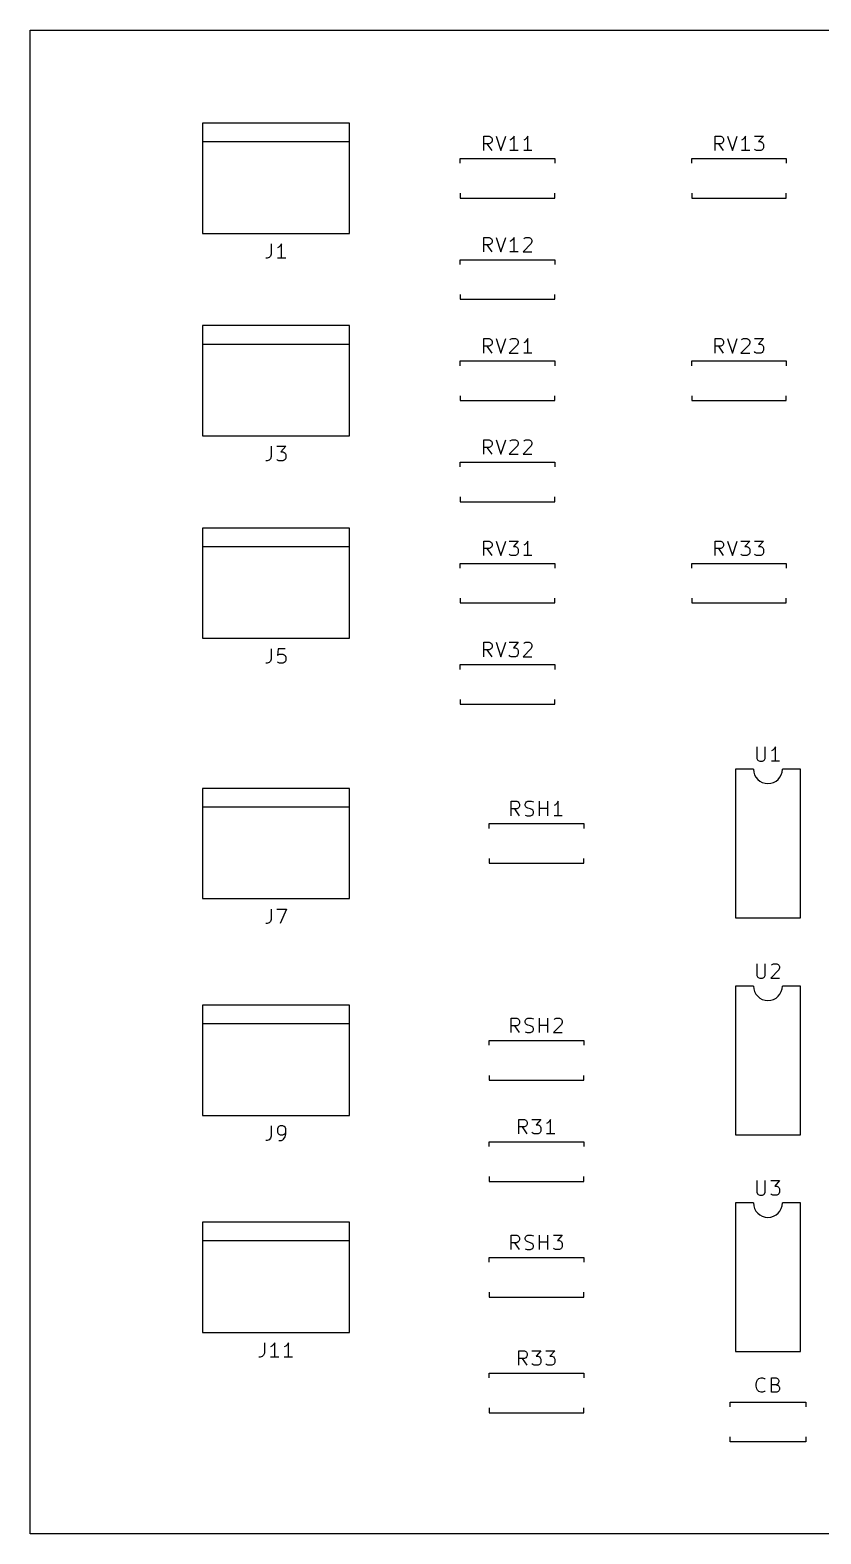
# Model space of a CAD drawing. Extents: x 20 to 124, y -124 to -20.
# Drawn here: x 20 to 74.7, y -124 to -20 of the extents above; entities that cross this region are included whole.
import ezdxf

# ---------------------------------------------------------------- set-up
doc = ezdxf.new("R2010")
doc.units = 0
doc.layers.add('LYELLOW', color=51, linetype='CONTINUOUS')
doc.layers.add('WHITE', color=7, linetype='CONTINUOUS')

msp = doc.modelspace()

# ---------------------------------------------------------------- linework, layer by layer
at = {"layer": 'LYELLOW', "linetype": 'CONTINUOUS'}
for p, q in [((31.92, -26.44), (31.92, -34.06)), ((42.08, -26.44), (31.92, -26.44)), ((42.08, -34.06), (42.08, -26.44)), ((31.92, -27.71), (42.08, -27.71)), ((51.357143, -28.334819), (51.357143, -27.334819)), ((51.357143, -27.334819), (51.738095, -27.334819)), ((51.738095, -27.858628), (51.357143, -27.858628)), ((51.928571, -28.334819), (51.595238, -27.858628)), ((51.738095, -27.334819), (51.833333, -27.382438)), ((51.833333, -27.811009), (51.738095, -27.858628)), ((51.833333, -27.382438), (51.880952, -27.430057)), ((51.880952, -27.76339), (51.833333, -27.811009)), ((51.880952, -27.430057), (51.928571, -27.525295)), ((51.928571, -27.668152), (51.880952, -27.76339)), ((51.928571, -27.525295), (51.928571, -27.668152)), ((52.214286, -27.334819), (52.547619, -28.334819)), ((52.547619, -28.334819), (52.880952, -27.334819)), ((53.261905, -27.572914), (53.166667, -27.620533)), ((53.357143, -27.477676), (53.261905, -27.572914)), ((53.452381, -27.334819), (53.357143, -27.477676)), ((53.452381, -28.334819), (53.452381, -27.334819)), ((54.214286, -27.572914), (54.119048, -27.620533)), ((54.309524, -27.477676), (54.214286, -27.572914)), ((54.404762, -27.334819), (54.309524, -27.477676)), ((54.404762, -28.334819), (54.404762, -27.334819)), ((67.357143, -28.334819), (67.357143, -27.334819)), ((67.357143, -27.334819), (67.738095, -27.334819)), ((67.738095, -27.858628), (67.357143, -27.858628)), ((67.928571, -28.334819), (67.595238, -27.858628)), ((67.738095, -27.334819), (67.833333, -27.382438)), ((67.833333, -27.811009), (67.738095, -27.858628)), ((67.833333, -27.382438), (67.880952, -27.430057)), ((67.880952, -27.76339), (67.833333, -27.811009)), ((67.880952, -27.430057), (67.928571, -27.525295)), ((67.928571, -27.668152), (67.880952, -27.76339)), ((67.928571, -27.525295), (67.928571, -27.668152)), ((68.214286, -27.334819), (68.547619, -28.334819)), ((68.547619, -28.334819), (68.880952, -27.334819)), ((69.261905, -27.572914), (69.166667, -27.620533)), ((69.357143, -27.477676), (69.261905, -27.572914)), ((69.452381, -27.334819), (69.357143, -27.477676)), ((69.452381, -28.334819), (69.452381, -27.334819)), ((70.071429, -27.334819), (70.690476, -27.334819)), ((70.690476, -27.334819), (70.357143, -27.715771)), ((70.357143, -27.715771), (70.5, -27.715771)), ((70.5, -27.715771), (70.595238, -27.76339)), ((70.595238, -27.76339), (70.642857, -27.811009)), ((70.642857, -27.811009), (70.690476, -27.906247)), ((70.690476, -27.906247), (70.690476, -28.144342)), ((49.73, -28.88), (56.27, -28.88)), ((49.73, -29.21), (49.73, -28.88)), ((53.738095, -28.334819), (53.166667, -28.334819)), ((54.690476, -28.334819), (54.119048, -28.334819)), ((56.27, -28.88), (56.27, -29.21)), ((65.73, -28.88), (72.27, -28.88)), ((65.73, -29.21), (65.73, -28.88)), ((69.738095, -28.334819), (69.166667, -28.334819)), ((70.119048, -28.2872), (70.071429, -28.23958)), ((70.214286, -28.334819), (70.119048, -28.2872)), ((70.5, -28.334819), (70.214286, -28.334819)), ((70.595238, -28.2872), (70.5, -28.334819)), ((70.642857, -28.23958), (70.595238, -28.2872)), ((70.690476, -28.144342), (70.642857, -28.23958)), ((72.27, -28.88), (72.27, -29.21)), ((49.73, -31.29), (49.73, -31.62)), ((49.73, -31.62), (56.27, -31.62)), ((56.27, -31.62), (56.27, -31.29)), ((65.73, -31.29), (65.73, -31.62)), ((65.73, -31.62), (72.27, -31.62)), ((72.27, -31.62), (72.27, -31.29)), ((31.92, -34.06), (42.08, -34.06)), ((36.666666, -34.784819), (36.666666, -35.499104)), ((37.190476, -35.022914), (37.095238, -35.070533)), ((37.285714, -34.927676), (37.190476, -35.022914)), ((37.380952, -34.784819), (37.285714, -34.927676)), ((37.380952, -35.784819), (37.380952, -34.784819)), ((51.357143, -35.334819), (51.357143, -34.334819)), ((51.357143, -34.334819), (51.738095, -34.334819)), ((51.738095, -34.858628), (51.357143, -34.858628)), ((51.928571, -35.334819), (51.595238, -34.858628)), ((51.738095, -34.334819), (51.833333, -34.382438)), ((51.833333, -34.811009), (51.738095, -34.858628)), ((51.833333, -34.382438), (51.880952, -34.430057)), ((51.880952, -34.76339), (51.833333, -34.811009)), ((51.880952, -34.430057), (51.928571, -34.525295)), ((51.928571, -34.668152), (51.880952, -34.76339)), ((51.928571, -34.525295), (51.928571, -34.668152)), ((52.214286, -34.334819), (52.547619, -35.334819)), ((52.547619, -35.334819), (52.880952, -34.334819)), ((53.261905, -34.572914), (53.166667, -34.620533)), ((53.738095, -35.334819), (53.166667, -35.334819)), ((53.357143, -34.477676), (53.261905, -34.572914)), ((53.452381, -34.334819), (53.357143, -34.477676)), ((53.452381, -35.334819), (53.452381, -34.334819)), ((54.642857, -34.76339), (54.071429, -35.334819)), ((54.071429, -35.334819), (54.690476, -35.334819)), ((54.119048, -34.430057), (54.166667, -34.382438)), ((54.166667, -34.382438), (54.261905, -34.334819)), ((54.261905, -34.334819), (54.5, -34.334819)), ((54.5, -34.334819), (54.595238, -34.382438)), ((54.595238, -34.382438), (54.642857, -34.430057)), ((54.642857, -34.430057), (54.690476, -34.525295)), ((54.690476, -34.620533), (54.642857, -34.76339)), ((54.690476, -34.525295), (54.690476, -34.620533)), ((36.380952, -35.784819), (36.285714, -35.784819)), ((36.523809, -35.7372), (36.380952, -35.784819)), ((36.619047, -35.641961), (36.523809, -35.7372)), ((36.666666, -35.499104), (36.619047, -35.641961)), ((37.666666, -35.784819), (37.095238, -35.784819)), ((49.73, -35.88), (56.27, -35.88)), ((49.73, -36.21), (49.73, -35.88)), ((56.27, -35.88), (56.27, -36.21)), ((49.73, -38.29), (49.73, -38.62)), ((56.27, -38.62), (56.27, -38.29)), ((49.73, -38.62), (56.27, -38.62)), ((31.92, -40.44), (31.92, -48.06)), ((42.08, -40.44), (31.92, -40.44)), ((42.08, -48.06), (42.08, -40.44)), ((51.357143, -42.334819), (51.357143, -41.334819)), ((51.357143, -41.334819), (51.738095, -41.334819)), ((51.738095, -41.334819), (51.833333, -41.382438)), ((51.833333, -41.382438), (51.880952, -41.430057)), ((51.880952, -41.430057), (51.928571, -41.525295)), ((51.928571, -41.525295), (51.928571, -41.668152)), ((52.214286, -41.334819), (52.547619, -42.334819)), ((52.547619, -42.334819), (52.880952, -41.334819)), ((53.166667, -41.430057), (53.214286, -41.382438)), ((53.214286, -41.382438), (53.309524, -41.334819)), ((53.309524, -41.334819), (53.547619, -41.334819)), ((53.547619, -41.334819), (53.642857, -41.382438)), ((53.642857, -41.382438), (53.690476, -41.430057)), ((53.690476, -41.430057), (53.738095, -41.525295)), ((53.738095, -41.525295), (53.738095, -41.620533)), ((54.214286, -41.572914), (54.119048, -41.620533)), ((54.309524, -41.477676), (54.214286, -41.572914)), ((54.404762, -41.334819), (54.309524, -41.477676)), ((54.404762, -42.334819), (54.404762, -41.334819)), ((67.357143, -42.334819), (67.357143, -41.334819)), ((67.357143, -41.334819), (67.738095, -41.334819)), ((67.738095, -41.334819), (67.833333, -41.382438)), ((67.833333, -41.382438), (67.880952, -41.430057)), ((67.880952, -41.430057), (67.928571, -41.525295)), ((67.928571, -41.525295), (67.928571, -41.668152)), ((68.214286, -41.334819), (68.547619, -42.334819)), ((68.547619, -42.334819), (68.880952, -41.334819)), ((69.166667, -41.430057), (69.214286, -41.382438)), ((69.214286, -41.382438), (69.309524, -41.334819)), ((69.309524, -41.334819), (69.547619, -41.334819)), ((69.547619, -41.334819), (69.642857, -41.382438)), ((69.642857, -41.382438), (69.690476, -41.430057)), ((69.690476, -41.430057), (69.738095, -41.525295)), ((69.738095, -41.525295), (69.738095, -41.620533)), ((70.071429, -41.334819), (70.690476, -41.334819)), ((70.690476, -41.334819), (70.357143, -41.715771)), ((31.92, -41.71), (42.08, -41.71)), ((51.738095, -41.858628), (51.357143, -41.858628)), ((51.928571, -42.334819), (51.595238, -41.858628)), ((51.833333, -41.811009), (51.738095, -41.858628)), ((51.880952, -41.76339), (51.833333, -41.811009)), ((51.928571, -41.668152), (51.880952, -41.76339)), ((53.690476, -41.76339), (53.119048, -42.334819)), ((53.119048, -42.334819), (53.738095, -42.334819)), ((53.738095, -41.620533), (53.690476, -41.76339)), ((54.690476, -42.334819), (54.119048, -42.334819)), ((67.738095, -41.858628), (67.357143, -41.858628)), ((67.928571, -42.334819), (67.595238, -41.858628)), ((67.833333, -41.811009), (67.738095, -41.858628)), ((67.880952, -41.76339), (67.833333, -41.811009)), ((67.928571, -41.668152), (67.880952, -41.76339)), ((69.690476, -41.76339), (69.119048, -42.334819)), ((69.119048, -42.334819), (69.738095, -42.334819)), ((69.738095, -41.620533), (69.690476, -41.76339)), ((70.119048, -42.2872), (70.071429, -42.23958)), ((70.214286, -42.334819), (70.119048, -42.2872)), ((70.5, -42.334819), (70.214286, -42.334819)), ((70.357143, -41.715771), (70.5, -41.715771)), ((70.5, -41.715771), (70.595238, -41.76339)), ((70.595238, -42.2872), (70.5, -42.334819)), ((70.595238, -41.76339), (70.642857, -41.811009)), ((70.642857, -42.23958), (70.595238, -42.2872)), ((70.642857, -41.811009), (70.690476, -41.906247)), ((70.690476, -42.144342), (70.642857, -42.23958)), ((70.690476, -41.906247), (70.690476, -42.144342)), ((49.73, -42.88), (56.27, -42.88)), ((49.73, -43.21), (49.73, -42.88)), ((56.27, -42.88), (56.27, -43.21)), ((65.73, -42.88), (72.27, -42.88)), ((65.73, -43.21), (65.73, -42.88)), ((72.27, -42.88), (72.27, -43.21)), ((49.73, -45.29), (49.73, -45.62)), ((49.73, -45.62), (56.27, -45.62)), ((56.27, -45.62), (56.27, -45.29)), ((65.73, -45.29), (65.73, -45.62)), ((65.73, -45.62), (72.27, -45.62)), ((72.27, -45.62), (72.27, -45.29)), ((31.92, -48.06), (42.08, -48.06)), ((36.666666, -48.784819), (36.666666, -49.499104)), ((37.047619, -48.784819), (37.666666, -48.784819)), ((37.666666, -48.784819), (37.333333, -49.165771)), ((51.357143, -49.334819), (51.357143, -48.334819)), ((51.357143, -48.334819), (51.738095, -48.334819)), ((51.738095, -48.858628), (51.357143, -48.858628)), ((51.928571, -49.334819), (51.595238, -48.858628)), ((51.738095, -48.334819), (51.833333, -48.382438)), ((51.833333, -48.811009), (51.738095, -48.858628)), ((51.833333, -48.382438), (51.880952, -48.430057)), ((51.880952, -48.76339), (51.833333, -48.811009)), ((51.880952, -48.430057), (51.928571, -48.525295)), ((51.928571, -48.668152), (51.880952, -48.76339)), ((51.928571, -48.525295), (51.928571, -48.668152)), ((52.214286, -48.334819), (52.547619, -49.334819)), ((52.547619, -49.334819), (52.880952, -48.334819)), ((53.690476, -48.76339), (53.119048, -49.334819)), ((53.166667, -48.430057), (53.214286, -48.382438)), ((53.214286, -48.382438), (53.309524, -48.334819)), ((53.309524, -48.334819), (53.547619, -48.334819)), ((53.547619, -48.334819), (53.642857, -48.382438)), ((53.642857, -48.382438), (53.690476, -48.430057)), ((53.690476, -48.430057), (53.738095, -48.525295)), ((53.738095, -48.620533), (53.690476, -48.76339)), ((53.738095, -48.525295), (53.738095, -48.620533)), ((54.642857, -48.76339), (54.071429, -49.334819)), ((54.119048, -48.430057), (54.166667, -48.382438)), ((54.166667, -48.382438), (54.261905, -48.334819)), ((54.261905, -48.334819), (54.5, -48.334819)), ((54.5, -48.334819), (54.595238, -48.382438)), ((54.595238, -48.382438), (54.642857, -48.430057)), ((54.642857, -48.430057), (54.690476, -48.525295)), ((54.690476, -48.620533), (54.642857, -48.76339)), ((54.690476, -48.525295), (54.690476, -48.620533)), ((36.380952, -49.784819), (36.285714, -49.784819)), ((36.523809, -49.7372), (36.380952, -49.784819)), ((36.619047, -49.641961), (36.523809, -49.7372)), ((36.666666, -49.499104), (36.619047, -49.641961)), ((37.095238, -49.7372), (37.047619, -49.68958)), ((37.190476, -49.784819), (37.095238, -49.7372)), ((37.47619, -49.784819), (37.190476, -49.784819)), ((37.333333, -49.165771), (37.47619, -49.165771)), ((37.47619, -49.165771), (37.571428, -49.21339)), ((37.571428, -49.7372), (37.47619, -49.784819)), ((37.571428, -49.21339), (37.619047, -49.261009)), ((37.619047, -49.68958), (37.571428, -49.7372)), ((37.619047, -49.261009), (37.666666, -49.356247)), ((37.666666, -49.594342), (37.619047, -49.68958)), ((37.666666, -49.356247), (37.666666, -49.594342)), ((49.73, -49.88), (56.27, -49.88)), ((49.73, -50.21), (49.73, -49.88)), ((53.119048, -49.334819), (53.738095, -49.334819)), ((54.071429, -49.334819), (54.690476, -49.334819)), ((56.27, -49.88), (56.27, -50.21)), ((49.73, -52.29), (49.73, -52.62)), ((49.73, -52.62), (56.27, -52.62)), ((56.27, -52.62), (56.27, -52.29)), ((31.92, -54.44), (31.92, -62.06)), ((42.08, -54.44), (31.92, -54.44)), ((42.08, -62.06), (42.08, -54.44)), ((31.92, -55.71), (42.08, -55.71)), ((51.357143, -56.334819), (51.357143, -55.334819)), ((51.357143, -55.334819), (51.738095, -55.334819)), ((51.738095, -55.858628), (51.357143, -55.858628)), ((51.928571, -56.334819), (51.595238, -55.858628)), ((51.738095, -55.334819), (51.833333, -55.382438)), ((51.833333, -55.811009), (51.738095, -55.858628)), ((51.833333, -55.382438), (51.880952, -55.430057)), ((51.880952, -55.76339), (51.833333, -55.811009)), ((51.880952, -55.430057), (51.928571, -55.525295)), ((51.928571, -55.668152), (51.880952, -55.76339)), ((51.928571, -55.525295), (51.928571, -55.668152)), ((52.214286, -55.334819), (52.547619, -56.334819)), ((52.547619, -56.334819), (52.880952, -55.334819)), ((53.119048, -55.334819), (53.738095, -55.334819)), ((53.738095, -55.334819), (53.404762, -55.715771)), ((53.404762, -55.715771), (53.547619, -55.715771)), ((53.547619, -55.715771), (53.642857, -55.76339)), ((53.642857, -55.76339), (53.690476, -55.811009)), ((53.690476, -55.811009), (53.738095, -55.906247)), ((53.738095, -56.144342), (53.690476, -56.23958)), ((53.738095, -55.906247), (53.738095, -56.144342)), ((54.214286, -55.572914), (54.119048, -55.620533)), ((54.309524, -55.477676), (54.214286, -55.572914)), ((54.404762, -55.334819), (54.309524, -55.477676)), ((54.404762, -56.334819), (54.404762, -55.334819)), ((67.357143, -56.334819), (67.357143, -55.334819)), ((67.357143, -55.334819), (67.738095, -55.334819)), ((67.738095, -55.858628), (67.357143, -55.858628)), ((67.928571, -56.334819), (67.595238, -55.858628)), ((67.738095, -55.334819), (67.833333, -55.382438)), ((67.833333, -55.811009), (67.738095, -55.858628)), ((67.833333, -55.382438), (67.880952, -55.430057)), ((67.880952, -55.76339), (67.833333, -55.811009)), ((67.880952, -55.430057), (67.928571, -55.525295)), ((67.928571, -55.668152), (67.880952, -55.76339)), ((67.928571, -55.525295), (67.928571, -55.668152)), ((68.214286, -55.334819), (68.547619, -56.334819)), ((68.547619, -56.334819), (68.880952, -55.334819)), ((69.119048, -55.334819), (69.738095, -55.334819)), ((69.738095, -55.334819), (69.404762, -55.715771)), ((69.404762, -55.715771), (69.547619, -55.715771)), ((69.547619, -55.715771), (69.642857, -55.76339)), ((69.642857, -55.76339), (69.690476, -55.811009)), ((69.690476, -55.811009), (69.738095, -55.906247)), ((69.738095, -56.144342), (69.690476, -56.23958)), ((69.738095, -55.906247), (69.738095, -56.144342)), ((70.071429, -55.334819), (70.690476, -55.334819)), ((70.690476, -55.334819), (70.357143, -55.715771)), ((70.357143, -55.715771), (70.5, -55.715771)), ((70.5, -55.715771), (70.595238, -55.76339)), ((70.595238, -55.76339), (70.642857, -55.811009)), ((70.642857, -55.811009), (70.690476, -55.906247)), ((70.690476, -56.144342), (70.642857, -56.23958)), ((70.690476, -55.906247), (70.690476, -56.144342)), ((49.73, -56.88), (56.27, -56.88)), ((49.73, -57.21), (49.73, -56.88)), ((53.166667, -56.2872), (53.119048, -56.23958)), ((53.261905, -56.334819), (53.166667, -56.2872)), ((53.547619, -56.334819), (53.261905, -56.334819)), ((53.642857, -56.2872), (53.547619, -56.334819)), ((53.690476, -56.23958), (53.642857, -56.2872)), ((54.690476, -56.334819), (54.119048, -56.334819)), ((56.27, -56.88), (56.27, -57.21)), ((65.73, -56.88), (72.27, -56.88)), ((65.73, -57.21), (65.73, -56.88)), ((69.166667, -56.2872), (69.119048, -56.23958)), ((69.261905, -56.334819), (69.166667, -56.2872)), ((69.547619, -56.334819), (69.261905, -56.334819)), ((69.642857, -56.2872), (69.547619, -56.334819)), ((69.690476, -56.23958), (69.642857, -56.2872)), ((70.119048, -56.2872), (70.071429, -56.23958)), ((70.214286, -56.334819), (70.119048, -56.2872)), ((70.5, -56.334819), (70.214286, -56.334819)), ((70.595238, -56.2872), (70.5, -56.334819)), ((70.642857, -56.23958), (70.595238, -56.2872)), ((72.27, -56.88), (72.27, -57.21)), ((49.73, -59.29), (49.73, -59.62)), ((49.73, -59.62), (56.27, -59.62)), ((56.27, -59.62), (56.27, -59.29)), ((65.73, -59.29), (65.73, -59.62)), ((65.73, -59.62), (72.27, -59.62)), ((72.27, -59.62), (72.27, -59.29)), ((31.92, -62.06), (42.08, -62.06)), ((51.357143, -63.334819), (51.357143, -62.334819)), ((51.357143, -62.334819), (51.738095, -62.334819)), ((51.738095, -62.334819), (51.833333, -62.382438)), ((51.833333, -62.382438), (51.880952, -62.430057)), ((52.214286, -62.334819), (52.547619, -63.334819)), ((52.547619, -63.334819), (52.880952, -62.334819)), ((53.119048, -62.334819), (53.738095, -62.334819)), ((53.738095, -62.334819), (53.404762, -62.715771)), ((54.119048, -62.430057), (54.166667, -62.382438)), ((54.166667, -62.382438), (54.261905, -62.334819)), ((54.261905, -62.334819), (54.5, -62.334819)), ((54.5, -62.334819), (54.595238, -62.382438)), ((54.595238, -62.382438), (54.642857, -62.430057)), ((36.666666, -62.784819), (36.666666, -63.499104)), ((37.142857, -62.784819), (37.095238, -63.261009)), ((37.095238, -63.261009), (37.142857, -63.21339)), ((37.619047, -62.784819), (37.142857, -62.784819)), ((37.142857, -63.21339), (37.238095, -63.165771)), ((37.238095, -63.165771), (37.47619, -63.165771)), ((37.47619, -63.165771), (37.571428, -63.21339)), ((37.571428, -63.21339), (37.619047, -63.261009)), ((37.619047, -63.261009), (37.666666, -63.356247)), ((37.666666, -63.356247), (37.666666, -63.594342)), ((51.738095, -62.858628), (51.357143, -62.858628)), ((51.928571, -63.334819), (51.595238, -62.858628)), ((51.833333, -62.811009), (51.738095, -62.858628)), ((51.880952, -62.76339), (51.833333, -62.811009)), ((51.880952, -62.430057), (51.928571, -62.525295)), ((51.928571, -62.668152), (51.880952, -62.76339)), ((51.928571, -62.525295), (51.928571, -62.668152)), ((53.166667, -63.2872), (53.119048, -63.23958)), ((53.261905, -63.334819), (53.166667, -63.2872)), ((53.547619, -63.334819), (53.261905, -63.334819)), ((53.404762, -62.715771), (53.547619, -62.715771)), ((53.547619, -62.715771), (53.642857, -62.76339)), ((53.642857, -63.2872), (53.547619, -63.334819)), ((53.642857, -62.76339), (53.690476, -62.811009)), ((53.690476, -63.23958), (53.642857, -63.2872)), ((53.690476, -62.811009), (53.738095, -62.906247)), ((53.738095, -63.144342), (53.690476, -63.23958)), ((53.738095, -62.906247), (53.738095, -63.144342)), ((54.642857, -62.76339), (54.071429, -63.334819)), ((54.071429, -63.334819), (54.690476, -63.334819)), ((54.642857, -62.430057), (54.690476, -62.525295)), ((54.690476, -62.620533), (54.642857, -62.76339)), ((54.690476, -62.525295), (54.690476, -62.620533)), ((36.380952, -63.784819), (36.285714, -63.784819)), ((36.523809, -63.7372), (36.380952, -63.784819)), ((36.619047, -63.641961), (36.523809, -63.7372)), ((36.666666, -63.499104), (36.619047, -63.641961)), ((37.142857, -63.7372), (37.095238, -63.68958)), ((37.238095, -63.784819), (37.142857, -63.7372)), ((37.47619, -63.784819), (37.238095, -63.784819)), ((37.571428, -63.7372), (37.47619, -63.784819)), ((37.619047, -63.68958), (37.571428, -63.7372)), ((37.666666, -63.594342), (37.619047, -63.68958)), ((49.73, -63.88), (56.27, -63.88)), ((49.73, -64.21), (49.73, -63.88)), ((56.27, -63.88), (56.27, -64.21)), ((49.73, -66.29), (49.73, -66.62)), ((56.27, -66.62), (56.27, -66.29)), ((49.73, -66.62), (56.27, -66.62)), ((70.238095, -69.564819), (70.238095, -70.374342)), ((70.809523, -70.374342), (70.809523, -69.564819)), ((71.523809, -69.564819), (71.428571, -69.707676)), ((71.523809, -70.564819), (71.523809, -69.564819)), ((70.238095, -70.374342), (70.285714, -70.46958)), ((70.285714, -70.46958), (70.333333, -70.5172)), ((70.333333, -70.5172), (70.428571, -70.564819)), ((70.428571, -70.564819), (70.619047, -70.564819)), ((70.619047, -70.564819), (70.714285, -70.5172)), ((70.714285, -70.5172), (70.761904, -70.46958)), ((70.761904, -70.46958), (70.809523, -70.374342)), ((71.333333, -69.802914), (71.238095, -69.850533)), ((71.809523, -70.564819), (71.238095, -70.564819)), ((71.428571, -69.707676), (71.333333, -69.802914)), ((68.75, -71.11), (68.75, -81.39)), ((70, -71.11), (68.75, -71.11)), ((73.25, -71.11), (72, -71.11)), ((73.25, -81.39), (73.25, -71.11)), ((31.92, -72.44), (31.92, -80.06)), ((42.08, -72.44), (31.92, -72.44)), ((42.08, -80.06), (42.08, -72.44)), ((31.92, -73.71), (42.08, -73.71)), ((53.261905, -74.334819), (53.261905, -73.334819)), ((53.261905, -73.334819), (53.642857, -73.334819)), ((53.642857, -73.334819), (53.738095, -73.382438)), ((53.738095, -73.811009), (53.642857, -73.858628)), ((53.738095, -73.382438), (53.785714, -73.430057)), ((53.785714, -73.76339), (53.738095, -73.811009)), ((53.785714, -73.430057), (53.833333, -73.525295)), ((53.833333, -73.668152), (53.785714, -73.76339)), ((53.833333, -73.525295), (53.833333, -73.668152)), ((54.214286, -73.525295), (54.261905, -73.430057)), ((54.214286, -73.620533), (54.214286, -73.525295)), ((54.261905, -73.715771), (54.214286, -73.620533)), ((54.261905, -73.430057), (54.309524, -73.382438)), ((54.309524, -73.76339), (54.261905, -73.715771)), ((54.309524, -73.382438), (54.404762, -73.334819)), ((54.404762, -73.811009), (54.309524, -73.76339)), ((54.404762, -73.334819), (54.642857, -73.334819)), ((54.595238, -73.858628), (54.404762, -73.811009)), ((54.642857, -73.334819), (54.785714, -73.382438)), ((55.214286, -74.334819), (55.214286, -73.334819)), ((55.214286, -73.811009), (55.785714, -73.811009)), ((55.785714, -74.334819), (55.785714, -73.334819)), ((56.309524, -73.572914), (56.214286, -73.620533)), ((56.404762, -73.477676), (56.309524, -73.572914)), ((56.5, -73.334819), (56.404762, -73.477676)), ((56.5, -74.334819), (56.5, -73.334819)), ((51.73, -74.88), (58.27, -74.88)), ((51.73, -75.21), (51.73, -74.88)), ((53.642857, -73.858628), (53.261905, -73.858628)), ((53.833333, -74.334819), (53.5, -73.858628)), ((54.214286, -74.2872), (54.357143, -74.334819)), ((54.357143, -74.334819), (54.595238, -74.334819)), ((54.690476, -73.906247), (54.595238, -73.858628)), ((54.595238, -74.334819), (54.690476, -74.2872)), ((54.738095, -73.953866), (54.690476, -73.906247)), ((54.690476, -74.2872), (54.738095, -74.23958)), ((54.785714, -74.049104), (54.738095, -73.953866)), ((54.738095, -74.23958), (54.785714, -74.144342)), ((54.785714, -74.144342), (54.785714, -74.049104)), ((56.785714, -74.334819), (56.214286, -74.334819)), ((58.27, -74.88), (58.27, -75.21)), ((51.73, -77.29), (51.73, -77.62)), ((51.73, -77.62), (58.27, -77.62)), ((58.27, -77.62), (58.27, -77.29)), ((31.92, -80.06), (42.08, -80.06)), ((36.666666, -80.784819), (36.666666, -81.499104)), ((37.047619, -80.784819), (37.714285, -80.784819)), ((37.714285, -80.784819), (37.285714, -81.784819)), ((36.380952, -81.784819), (36.285714, -81.784819)), ((36.523809, -81.7372), (36.380952, -81.784819)), ((36.619047, -81.641961), (36.523809, -81.7372)), ((36.666666, -81.499104), (36.619047, -81.641961)), ((68.75, -81.39), (73.25, -81.39)), ((70.238095, -84.564819), (70.238095, -85.374342)), ((70.809523, -85.374342), (70.809523, -84.564819)), ((71.761904, -84.99339), (71.190476, -85.564819)), ((71.238095, -84.660057), (71.285714, -84.612438)), ((71.285714, -84.612438), (71.380952, -84.564819)), ((71.380952, -84.564819), (71.619047, -84.564819)), ((71.619047, -84.564819), (71.714285, -84.612438)), ((71.714285, -84.612438), (71.761904, -84.660057)), ((71.761904, -84.660057), (71.809523, -84.755295)), ((71.809523, -84.850533), (71.761904, -84.99339)), ((71.809523, -84.755295), (71.809523, -84.850533)), ((68.75, -86.11), (68.75, -96.39)), ((70, -86.11), (68.75, -86.11)), ((70.238095, -85.374342), (70.285714, -85.46958)), ((70.285714, -85.46958), (70.333333, -85.5172)), ((70.333333, -85.5172), (70.428571, -85.564819)), ((70.428571, -85.564819), (70.619047, -85.564819)), ((70.619047, -85.564819), (70.714285, -85.5172)), ((70.714285, -85.5172), (70.761904, -85.46958)), ((70.761904, -85.46958), (70.809523, -85.374342)), ((71.190476, -85.564819), (71.809523, -85.564819)), ((73.25, -86.11), (72, -86.11)), ((73.25, -96.39), (73.25, -86.11)), ((31.92, -87.44), (31.92, -95.06)), ((42.08, -87.44), (31.92, -87.44)), ((42.08, -95.06), (42.08, -87.44)), ((53.261905, -89.334819), (53.261905, -88.334819)), ((53.261905, -88.334819), (53.642857, -88.334819)), ((53.642857, -88.334819), (53.738095, -88.382438)), ((53.738095, -88.382438), (53.785714, -88.430057)), ((54.261905, -88.430057), (54.309524, -88.382438)), ((54.309524, -88.382438), (54.404762, -88.334819)), ((54.404762, -88.334819), (54.642857, -88.334819)), ((54.642857, -88.334819), (54.785714, -88.382438)), ((55.214286, -89.334819), (55.214286, -88.334819)), ((55.785714, -89.334819), (55.785714, -88.334819)), ((56.214286, -88.430057), (56.261905, -88.382438)), ((56.261905, -88.382438), (56.357143, -88.334819)), ((56.357143, -88.334819), (56.595238, -88.334819)), ((56.595238, -88.334819), (56.690476, -88.382438)), ((56.690476, -88.382438), (56.738095, -88.430057)), ((31.92, -88.71), (42.08, -88.71)), ((53.642857, -88.858628), (53.261905, -88.858628)), ((53.833333, -89.334819), (53.5, -88.858628)), ((53.738095, -88.811009), (53.642857, -88.858628)), ((53.785714, -88.76339), (53.738095, -88.811009)), ((53.785714, -88.430057), (53.833333, -88.525295)), ((53.833333, -88.668152), (53.785714, -88.76339)), ((53.833333, -88.525295), (53.833333, -88.668152)), ((54.214286, -88.525295), (54.261905, -88.430057)), ((54.214286, -88.620533), (54.214286, -88.525295)), ((54.261905, -88.715771), (54.214286, -88.620533)), ((54.214286, -89.2872), (54.357143, -89.334819)), ((54.309524, -88.76339), (54.261905, -88.715771)), ((54.404762, -88.811009), (54.309524, -88.76339)), ((54.357143, -89.334819), (54.595238, -89.334819)), ((54.595238, -88.858628), (54.404762, -88.811009)), ((54.690476, -88.906247), (54.595238, -88.858628)), ((54.595238, -89.334819), (54.690476, -89.2872)), ((54.738095, -88.953866), (54.690476, -88.906247)), ((54.690476, -89.2872), (54.738095, -89.23958)), ((54.785714, -89.049104), (54.738095, -88.953866)), ((54.738095, -89.23958), (54.785714, -89.144342)), ((54.785714, -89.144342), (54.785714, -89.049104)), ((55.214286, -88.811009), (55.785714, -88.811009)), ((56.738095, -88.76339), (56.166667, -89.334819)), ((56.166667, -89.334819), (56.785714, -89.334819)), ((56.738095, -88.430057), (56.785714, -88.525295)), ((56.785714, -88.620533), (56.738095, -88.76339)), ((56.785714, -88.525295), (56.785714, -88.620533)), ((51.73, -89.88), (58.27, -89.88)), ((51.73, -90.21), (51.73, -89.88)), ((58.27, -89.88), (58.27, -90.21)), ((51.73, -92.29), (51.73, -92.62)), ((58.27, -92.62), (58.27, -92.29)), ((51.73, -92.62), (58.27, -92.62)), ((31.92, -95.06), (42.08, -95.06)), ((53.785714, -96.334819), (53.785714, -95.334819)), ((53.785714, -95.334819), (54.166666, -95.334819)), ((54.166666, -95.334819), (54.261904, -95.382438)), ((54.261904, -95.382438), (54.309523, -95.430057)), ((54.309523, -95.430057), (54.357142, -95.525295)), ((54.357142, -95.668152), (54.309523, -95.76339)), ((54.357142, -95.525295), (54.357142, -95.668152)), ((54.690476, -95.334819), (55.309523, -95.334819)), ((55.309523, -95.334819), (54.97619, -95.715771)), ((55.785714, -95.572914), (55.690476, -95.620533)), ((55.880952, -95.477676), (55.785714, -95.572914)), ((55.97619, -95.334819), (55.880952, -95.477676)), ((55.97619, -96.334819), (55.97619, -95.334819)), ((36.619047, -96.641961), (36.523809, -96.7372)), ((36.666666, -96.499104), (36.619047, -96.641961)), ((36.666666, -95.784819), (36.666666, -96.499104)), ((37.142857, -95.880057), (37.095238, -95.975295)), ((37.095238, -95.975295), (37.095238, -96.21339)), ((37.095238, -96.21339), (37.142857, -96.308628)), ((37.190476, -95.832438), (37.142857, -95.880057)), ((37.142857, -96.308628), (37.190476, -96.356247)), ((37.285714, -95.784819), (37.190476, -95.832438)), ((37.190476, -96.356247), (37.285714, -96.403866)), ((37.47619, -95.784819), (37.285714, -95.784819)), ((37.285714, -96.403866), (37.47619, -96.403866)), ((37.571428, -95.832438), (37.47619, -95.784819)), ((37.47619, -96.403866), (37.571428, -96.356247)), ((37.47619, -96.7372), (37.523809, -96.68958)), ((37.523809, -96.68958), (37.619047, -96.546723)), ((37.619047, -95.880057), (37.571428, -95.832438)), ((37.571428, -96.356247), (37.619047, -96.308628)), ((37.666666, -95.975295), (37.619047, -95.880057)), ((37.619047, -96.308628), (37.666666, -96.21339)), ((37.619047, -96.546723), (37.666666, -96.356247)), ((37.666666, -96.356247), (37.666666, -95.975295)), ((54.166666, -95.858628), (53.785714, -95.858628)), ((54.357142, -96.334819), (54.023809, -95.858628)), ((54.261904, -95.811009), (54.166666, -95.858628)), ((54.309523, -95.76339), (54.261904, -95.811009)), ((54.738095, -96.2872), (54.690476, -96.23958)), ((54.833333, -96.334819), (54.738095, -96.2872)), ((55.119047, -96.334819), (54.833333, -96.334819)), ((54.97619, -95.715771), (55.119047, -95.715771)), ((55.119047, -95.715771), (55.214285, -95.76339)), ((55.214285, -96.2872), (55.119047, -96.334819)), ((55.214285, -95.76339), (55.261904, -95.811009)), ((55.261904, -96.23958), (55.214285, -96.2872)), ((55.261904, -95.811009), (55.309523, -95.906247)), ((55.309523, -96.144342), (55.261904, -96.23958)), ((55.309523, -95.906247), (55.309523, -96.144342)), ((56.261904, -96.334819), (55.690476, -96.334819)), ((68.75, -96.39), (73.25, -96.39)), ((36.380952, -96.784819), (36.285714, -96.784819)), ((36.523809, -96.7372), (36.380952, -96.784819)), ((37.190476, -96.784819), (37.380952, -96.784819)), ((37.380952, -96.784819), (37.47619, -96.7372)), ((51.73, -96.88), (58.27, -96.88)), ((51.73, -97.21), (51.73, -96.88)), ((58.27, -96.88), (58.27, -97.21)), ((51.73, -99.29), (51.73, -99.62)), ((51.73, -99.62), (58.27, -99.62)), ((58.27, -99.62), (58.27, -99.29)), ((70.238095, -99.564819), (70.238095, -100.374342)), ((70.809523, -100.374342), (70.809523, -99.564819)), ((71.190476, -99.564819), (71.809523, -99.564819)), ((71.809523, -99.564819), (71.47619, -99.945771)), ((70.238095, -100.374342), (70.285714, -100.46958)), ((70.285714, -100.46958), (70.333333, -100.5172)), ((70.333333, -100.5172), (70.428571, -100.564819)), ((70.428571, -100.564819), (70.619047, -100.564819)), ((70.619047, -100.564819), (70.714285, -100.5172)), ((70.714285, -100.5172), (70.761904, -100.46958)), ((70.761904, -100.46958), (70.809523, -100.374342)), ((71.238095, -100.5172), (71.190476, -100.46958)), ((71.333333, -100.564819), (71.238095, -100.5172)), ((71.619047, -100.564819), (71.333333, -100.564819)), ((71.47619, -99.945771), (71.619047, -99.945771)), ((71.619047, -99.945771), (71.714285, -99.99339)), ((71.714285, -100.5172), (71.619047, -100.564819)), ((71.714285, -99.99339), (71.761904, -100.041009)), ((71.761904, -100.46958), (71.714285, -100.5172)), ((71.761904, -100.041009), (71.809523, -100.136247)), ((71.809523, -100.374342), (71.761904, -100.46958)), ((71.809523, -100.136247), (71.809523, -100.374342)), ((68.75, -101.11), (68.75, -111.39)), ((70, -101.11), (68.75, -101.11)), ((73.25, -101.11), (72, -101.11)), ((73.25, -111.39), (73.25, -101.11)), ((31.92, -102.44), (31.92, -110.06)), ((42.08, -102.44), (31.92, -102.44)), ((42.08, -110.06), (42.08, -102.44)), ((31.92, -103.71), (42.08, -103.71)), ((53.261905, -104.334819), (53.261905, -103.334819)), ((53.261905, -103.334819), (53.642857, -103.334819)), ((53.642857, -103.858628), (53.261905, -103.858628)), ((53.833333, -104.334819), (53.5, -103.858628)), ((53.642857, -103.334819), (53.738095, -103.382438)), ((53.738095, -103.811009), (53.642857, -103.858628)), ((53.738095, -103.382438), (53.785714, -103.430057)), ((53.785714, -103.76339), (53.738095, -103.811009)), ((53.785714, -103.430057), (53.833333, -103.525295)), ((53.833333, -103.668152), (53.785714, -103.76339)), ((53.833333, -103.525295), (53.833333, -103.668152)), ((54.214286, -103.525295), (54.261905, -103.430057)), ((54.214286, -103.620533), (54.214286, -103.525295)), ((54.261905, -103.715771), (54.214286, -103.620533)), ((54.261905, -103.430057), (54.309524, -103.382438)), ((54.309524, -103.76339), (54.261905, -103.715771)), ((54.309524, -103.382438), (54.404762, -103.334819)), ((54.404762, -103.811009), (54.309524, -103.76339)), ((54.404762, -103.334819), (54.642857, -103.334819)), ((54.595238, -103.858628), (54.404762, -103.811009)), ((54.690476, -103.906247), (54.595238, -103.858628)), ((54.642857, -103.334819), (54.785714, -103.382438)), ((54.738095, -103.953866), (54.690476, -103.906247)), ((54.785714, -104.049104), (54.738095, -103.953866)), ((55.214286, -104.334819), (55.214286, -103.334819)), ((55.214286, -103.811009), (55.785714, -103.811009)), ((55.785714, -104.334819), (55.785714, -103.334819)), ((56.166667, -103.334819), (56.785714, -103.334819)), ((56.785714, -103.334819), (56.452381, -103.715771)), ((56.452381, -103.715771), (56.595238, -103.715771)), ((56.595238, -103.715771), (56.690476, -103.76339)), ((56.690476, -103.76339), (56.738095, -103.811009)), ((56.738095, -103.811009), (56.785714, -103.906247)), ((56.785714, -103.906247), (56.785714, -104.144342)), ((51.73, -104.88), (58.27, -104.88)), ((51.73, -105.21), (51.73, -104.88)), ((54.214286, -104.2872), (54.357143, -104.334819)), ((54.357143, -104.334819), (54.595238, -104.334819)), ((54.595238, -104.334819), (54.690476, -104.2872)), ((54.690476, -104.2872), (54.738095, -104.23958)), ((54.738095, -104.23958), (54.785714, -104.144342)), ((54.785714, -104.144342), (54.785714, -104.049104)), ((56.214286, -104.2872), (56.166667, -104.23958)), ((56.309524, -104.334819), (56.214286, -104.2872)), ((56.595238, -104.334819), (56.309524, -104.334819)), ((56.690476, -104.2872), (56.595238, -104.334819)), ((56.738095, -104.23958), (56.690476, -104.2872)), ((56.785714, -104.144342), (56.738095, -104.23958)), ((58.27, -104.88), (58.27, -105.21)), ((51.73, -107.29), (51.73, -107.62)), ((51.73, -107.62), (58.27, -107.62)), ((58.27, -107.62), (58.27, -107.29)), ((31.92, -110.06), (42.08, -110.06)), ((36.190476, -110.784819), (36.190476, -111.499104)), ((36.714286, -111.022914), (36.619048, -111.070533)), ((36.809524, -110.927676), (36.714286, -111.022914)), ((36.904762, -110.784819), (36.809524, -110.927676)), ((36.904762, -111.784819), (36.904762, -110.784819)), ((37.666667, -111.022914), (37.571429, -111.070533)), ((37.761905, -110.927676), (37.666667, -111.022914)), ((37.857143, -110.784819), (37.761905, -110.927676)), ((37.857143, -111.784819), (37.857143, -110.784819)), ((35.904762, -111.784819), (35.809524, -111.784819)), ((36.047619, -111.7372), (35.904762, -111.784819)), ((36.142857, -111.641961), (36.047619, -111.7372)), ((36.190476, -111.499104), (36.142857, -111.641961)), ((37.190476, -111.784819), (36.619048, -111.784819)), ((38.142857, -111.784819), (37.571429, -111.784819)), ((53.785714, -112.334819), (53.785714, -111.334819)), ((53.785714, -111.334819), (54.166666, -111.334819)), ((54.166666, -111.858628), (53.785714, -111.858628)), ((54.357142, -112.334819), (54.023809, -111.858628)), ((54.166666, -111.334819), (54.261904, -111.382438)), ((54.261904, -111.811009), (54.166666, -111.858628)), ((54.261904, -111.382438), (54.309523, -111.430057)), ((54.309523, -111.76339), (54.261904, -111.811009)), ((54.309523, -111.430057), (54.357142, -111.525295)), ((54.357142, -111.668152), (54.309523, -111.76339)), ((54.357142, -111.525295), (54.357142, -111.668152)), ((54.690476, -111.334819), (55.309523, -111.334819)), ((54.738095, -112.2872), (54.690476, -112.23958)), ((54.833333, -112.334819), (54.738095, -112.2872)), ((55.309523, -111.334819), (54.97619, -111.715771)), ((54.97619, -111.715771), (55.119047, -111.715771)), ((55.119047, -111.715771), (55.214285, -111.76339)), ((55.214285, -112.2872), (55.119047, -112.334819)), ((55.214285, -111.76339), (55.261904, -111.811009)), ((55.261904, -112.23958), (55.214285, -112.2872)), ((55.261904, -111.811009), (55.309523, -111.906247)), ((55.309523, -112.144342), (55.261904, -112.23958)), ((55.309523, -111.906247), (55.309523, -112.144342)), ((55.642857, -111.334819), (56.261904, -111.334819)), ((55.690476, -112.2872), (55.642857, -112.23958)), ((55.785714, -112.334819), (55.690476, -112.2872)), ((56.261904, -111.334819), (55.928571, -111.715771)), ((55.928571, -111.715771), (56.071428, -111.715771)), ((56.071428, -111.715771), (56.166666, -111.76339)), ((56.166666, -112.2872), (56.071428, -112.334819)), ((56.166666, -111.76339), (56.214285, -111.811009)), ((56.214285, -112.23958), (56.166666, -112.2872)), ((56.214285, -111.811009), (56.261904, -111.906247)), ((56.261904, -112.144342), (56.214285, -112.23958)), ((56.261904, -111.906247), (56.261904, -112.144342)), ((68.75, -111.39), (73.25, -111.39)), ((51.73, -112.88), (58.27, -112.88)), ((51.73, -113.21), (51.73, -112.88)), ((55.119047, -112.334819), (54.833333, -112.334819)), ((56.071428, -112.334819), (55.785714, -112.334819)), ((58.27, -112.88), (58.27, -113.21)), ((70.238095, -113.442914), (70.285714, -113.347676)), ((70.285714, -113.347676), (70.380952, -113.252438)), ((70.380952, -113.252438), (70.523809, -113.204819)), ((70.523809, -113.204819), (70.619047, -113.204819)), ((70.619047, -113.204819), (70.761904, -113.252438)), ((70.761904, -113.252438), (70.809523, -113.300057)), ((71.238095, -114.204819), (71.238095, -113.204819)), ((71.238095, -113.204819), (71.571428, -113.204819)), ((71.571428, -113.204819), (71.666666, -113.252438)), ((71.666666, -113.252438), (71.714285, -113.300057)), ((71.714285, -113.300057), (71.761904, -113.395295)), ((70.190476, -113.63339), (70.238095, -113.442914)), ((70.190476, -113.776247), (70.190476, -113.63339)), ((70.238095, -113.966723), (70.190476, -113.776247)), ((70.285714, -114.061961), (70.238095, -113.966723)), ((70.380952, -114.1572), (70.285714, -114.061961)), ((70.523809, -114.204819), (70.380952, -114.1572)), ((70.619047, -114.204819), (70.523809, -114.204819)), ((70.761904, -114.1572), (70.619047, -114.204819)), ((70.809523, -114.10958), (70.761904, -114.1572)), ((71.571428, -113.681009), (71.238095, -113.681009)), ((71.619047, -114.204819), (71.238095, -114.204819)), ((71.666666, -113.63339), (71.571428, -113.681009)), ((71.571428, -113.681009), (71.714285, -113.728628)), ((71.714285, -114.1572), (71.619047, -114.204819)), ((71.714285, -113.585771), (71.666666, -113.63339)), ((71.761904, -113.490533), (71.714285, -113.585771)), ((71.714285, -113.728628), (71.761904, -113.776247)), ((71.761904, -114.10958), (71.714285, -114.1572)), ((71.761904, -113.395295), (71.761904, -113.490533)), ((71.761904, -113.776247), (71.809523, -113.871485)), ((71.809523, -114.014342), (71.761904, -114.10958)), ((71.809523, -113.871485), (71.809523, -114.014342)), ((51.73, -115.29), (51.73, -115.62)), ((58.27, -115.62), (58.27, -115.29)), ((68.38, -114.88), (73.62, -114.88)), ((68.38, -115.217), (68.38, -114.88)), ((73.62, -114.88), (73.62, -115.217)), ((51.73, -115.62), (58.27, -115.62)), ((68.38, -117.62), (68.38, -117.283)), ((73.62, -117.283), (73.62, -117.62)), ((73.62, -117.62), (68.38, -117.62))]:
    msp.add_line(p, q, dxfattribs=at)
at = {"layer": 'LYELLOW'}
for centre in [(71, -71.11), (71, -86.11), (71, -101.11)]:
    msp.add_arc(centre, 1, -180, 0, dxfattribs=at)
at = {"layer": 'WHITE', "linetype": 'CONTINUOUS'}
for p, q in [((20, -20), (124, -20)), ((20, -124), (20, -20)), ((124, -124), (20, -124))]:
    msp.add_line(p, q, dxfattribs=at)

doc.saveas('drawing.dxf')
